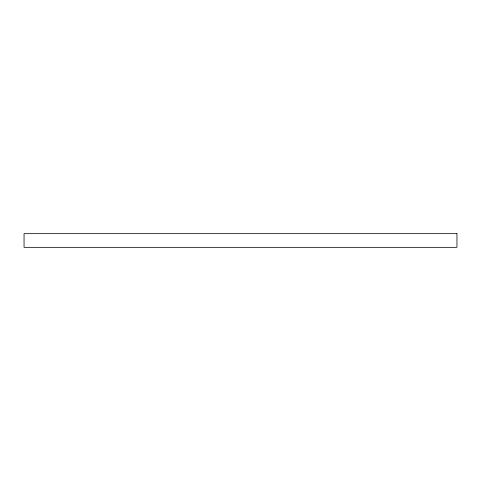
<?xml version="1.0" encoding="UTF-8"?>
<svg xmlns="http://www.w3.org/2000/svg" width="481" height="481" viewBox="0 0 481 481"><rect width="100%" height="100%" fill="white"/><g stroke="black" fill="none" stroke-linecap="round" stroke-linejoin="round"><path stroke-width="0.72" d="M456.95 233.664L24.05 233.664L24.05 247.336L456.95 247.336L456.95 233.664"/></g></svg>
